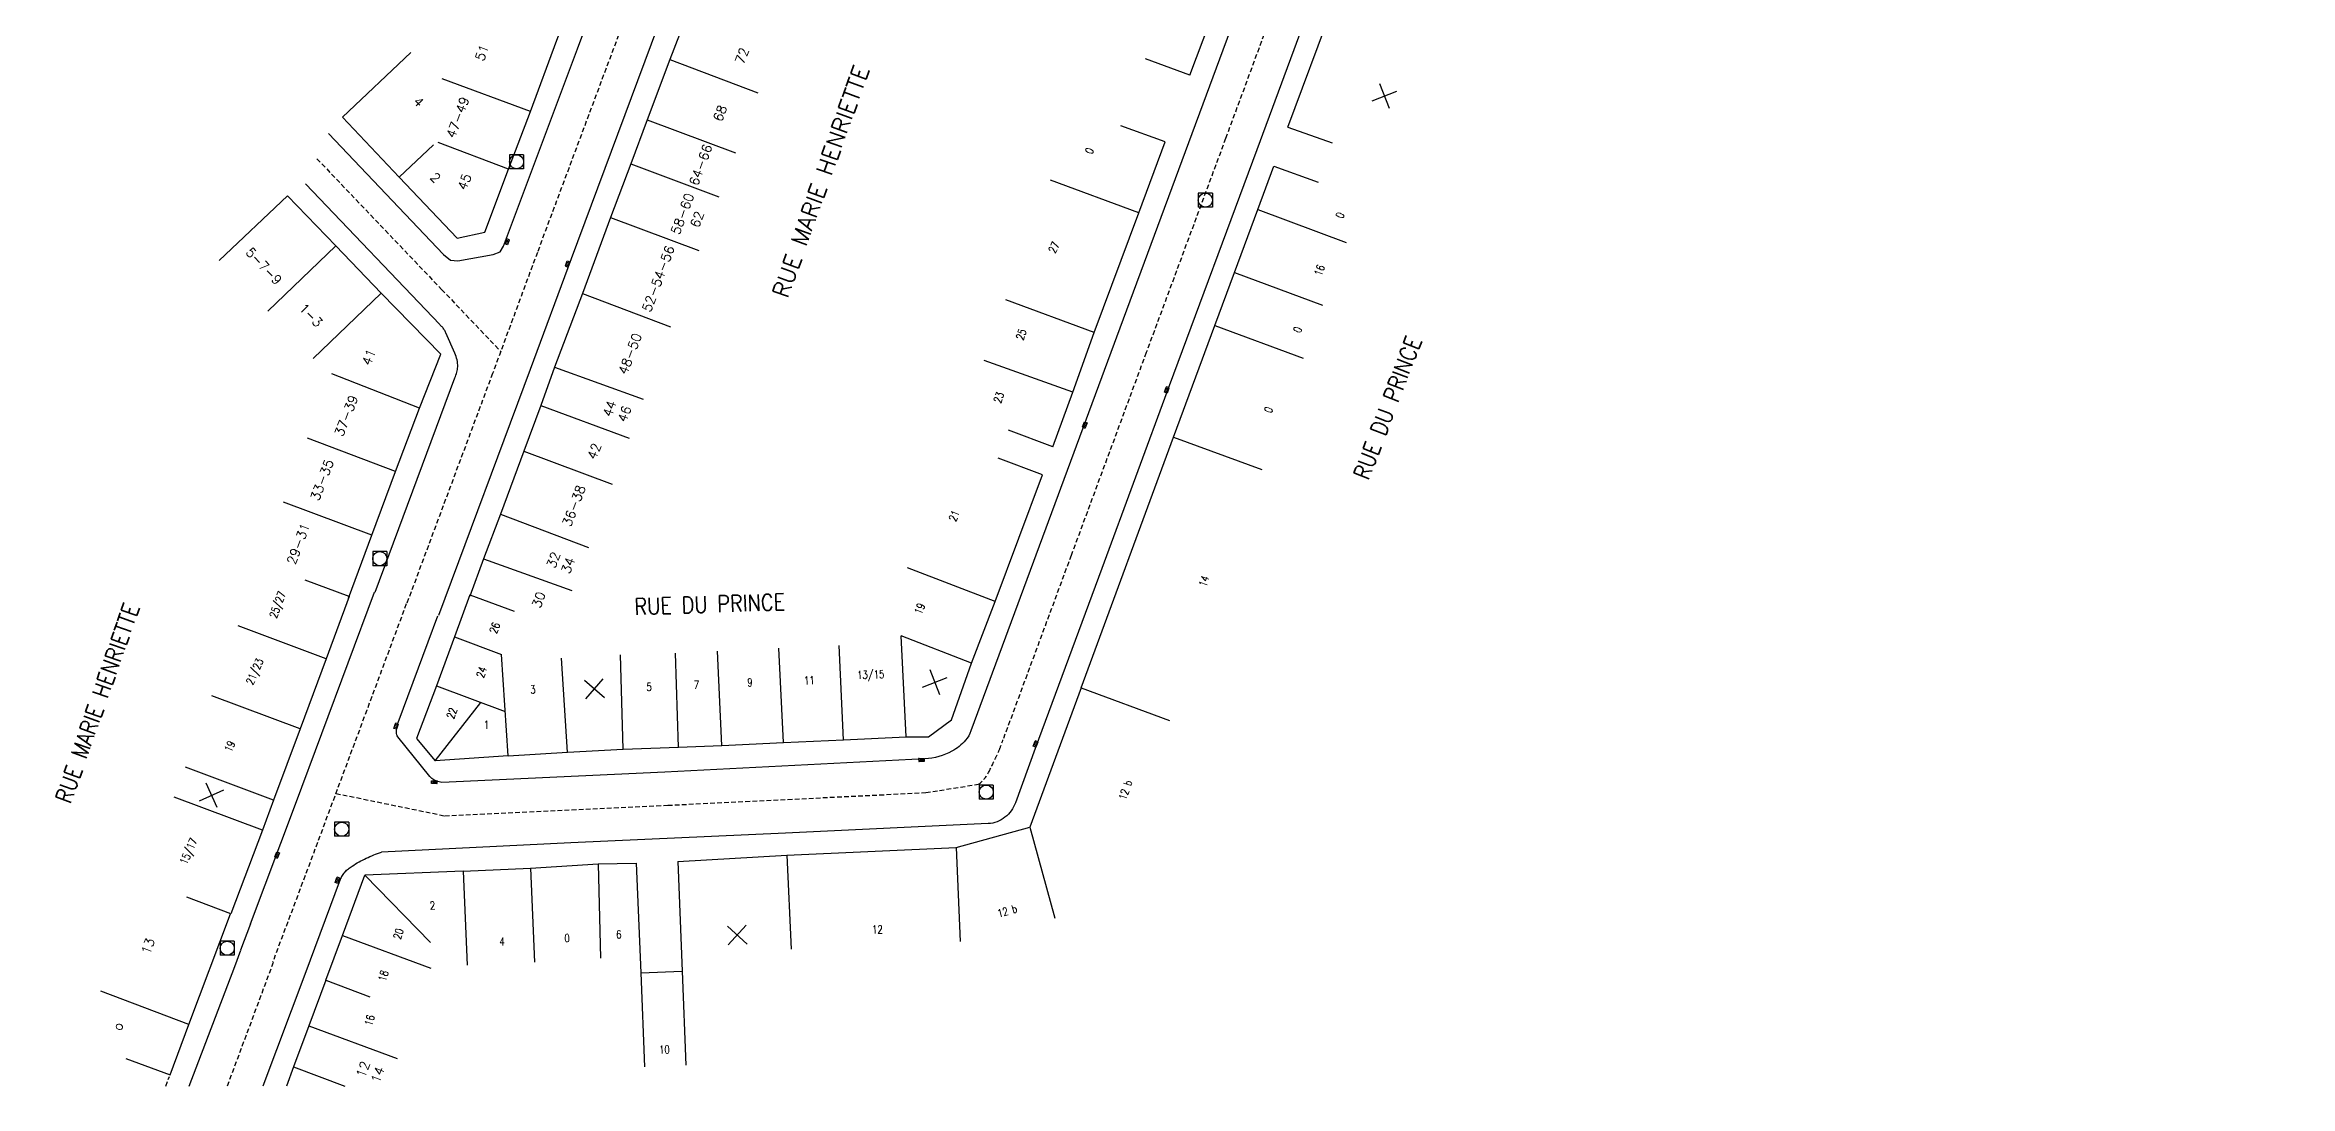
# Model space of a CAD drawing. Header units: millimetres. Extents: x 256000 to 257000, y 144000 to 145001.
# Drawn here: x 256519 to 256757.5, y 144000 to 144110.5 of the extents above; entities that cross this region are included whole.
import ezdxf
from ezdxf.enums import TextEntityAlignment as Align

# ---------------------------------------------------------------- set-up
doc = ezdxf.new("R2010")
doc.units = ezdxf.units.MM
doc.linetypes.add('DASHED', pattern=[0.75, 0.5, -0.25])
doc.layers.get('0').update_dxf_attribs({"linetype": 'CONTINUOUS'})
for name, color, linetype in [('W0001', 6, 'DASHED'), ('W0008', 7, 'CONTINUOUS'), ('W0100', 7, 'CONTINUOUS'), ('W0112', 1, 'DASHED'), ('W0400', 7, 'CONTINUOUS'), ('W0420', 7, 'CONTINUOUS'), ('W0989', 7, 'CONTINUOUS'), ('W0991', 7, 'CONTINUOUS'), ('W1102', 7, 'CONTINUOUS')]:
    doc.layers.add(name, color=color, linetype=linetype)
doc.styles.get("Standard").update_dxf_attribs({"font": 'romans.shx', "width": 0.85})

# ---------------------------------------------------------------- blocks, each defined once
blk = doc.blocks.new('T400')
for p, q in [((-0.15, 0.3), (0.15, 0.3)), ((-0.15, -0.25), (-0.15, 0.3)), ((-0.15, 0.15), (0.15, 0.15)), ((-0.15, 0), (0.15, 0)), ((0.15, 0.3), (0.15, -0.25)), ((-0.15, -0.15), (0.15, -0.15)), ((-0.15, -0.25), (-0.15, -0.3)), ((-0.15, -0.3), (0.15, -0.3)), ((0.15, -0.3), (0.15, -0.25))]:
    blk.add_line(p, q)
blk = doc.blocks.new('t991o')
at = {"color": 0, "linetype": 'Continuous'}
for p, q in [((-1, 1), (1, -1)), ((-1, -1), (1, 1))]:
    blk.add_line(p, q, dxfattribs=at)
blk = doc.blocks.new('T420')
for p, q in [((0.75, 0.75), (-0.75, 0.75)), ((-0.75, 0.75), (-0.75, -0.75)), ((0.75, 0.75), (0.75, -0.75)), ((0.75, -0.75), (-0.75, -0.75))]:
    blk.add_line(p, q)
blk.add_ellipse((0, 0), major_axis=(-0.53, 0.53), ratio=1, start_param=3.926991, end_param=10.210176)

msp = doc.modelspace()

# ---------------------------------------------------------------- linework, layer by layer
at = {"layer": 'W0001'}
for points in [[(256295.03, 144586.36, -0.000002), (256297.34, 144577.54, 0.000001), (256299.64, 144568.73, 0.000219)], [(256620.76, 144036.76, -0.023959), (256620.39, 144035.73, -0.023484), (256619.93, 144034.73, -0.011426), (256619.24, 144033.3, -0.128777), (256618.16, 144032.04)]]:
    msp.add_lwpolyline(points, format="xyb", dxfattribs=at)
for points in [[(256703.45, 144258.86), (256693.22, 144231.4), (256684.49, 144208.25), (256672.9, 144177.41), (256662.95, 144150.65), (256655.12, 144129.55), (256649.26, 144113.72), (256644.41, 144100.59), (256635.98, 144077.86), (256628.01, 144056.34), (256620.76, 144036.76)], [(256607.02, 144183.92), (256606.85, 144183.47), (256604.69, 144177.69), (256593.32, 144147.38), (256571.31, 144088.5), (256567.42, 144077.98), (256566.55, 144075.64), (256557.42, 144051.17)], [(256547.9, 144098.44), (256561.14, 144084.57), (256567.42, 144077.98), (256567.42, 144077.98)], [(256557.39, 144051.18), (256553.19, 144039.9), (256546.91, 144023.04), (256543.19, 144013.14)], [(256549.9, 144031.07), (256561.47, 144028.69), (256585.16, 144029.81), (256612.56, 144031.15), (256618.16, 144032.04)], [(256543.25, 144013.12), (256538.37, 144000)]]:
    msp.add_lwpolyline(points, dxfattribs=at)
at = {"layer": 'W0008'}
for p, q in [((256559.72, 144047.15), (256560.75, 144049.93)), ((256624.17, 144035.82), (256622.08, 144030.07)), ((256540.84, 144017.23), (256539.79, 144014.43))]:
    msp.add_line(p, q, dxfattribs=at)
for points in [[(256345.12, 144420.41, 0.000002), (256349.62, 144406.3, 0.000003), (256352.75, 144396.5, 0.00002)], [(256619.74, 144183.35), (256642.78, 144174.54), (256660.86, 144167.64, -0.048231), (256661.76, 144167.2, -0.061675), (256662.54, 144166.57, -0.056096), (256663.15, 144165.8, -0.076373), (256663.53, 144164.89, -0.072867), (256663.67, 144163.4, -0.075702), (256663.37, 144161.94), (256654.43, 144137.85), (256645.98, 144115.02), (256633.54, 144081.4), (256617.35, 144037.71)], [(256554.07, 144052.42), (256562.56, 144075.2, 0.022), (256562.75, 144075.77, 0.0531), (256562.85, 144076.35, 0.0715), (256562.78, 144077.09, 0.0454), (256562.54, 144077.8), (256561.6, 144079.95, 0.0118), (256561.52, 144080.13, 0.0272), (256561.42, 144080.29, 0.0455), (256561.2, 144080.58, 0.0032), (256560.94, 144080.84), (256546.67, 144095.77), (256546.67, 144095.77)], [(256560.33, 144032.5, -0.09117), (256559.88, 144032.86), (256556.48, 144037.08, -0.160539), (256556.36, 144037.53, -0.053001), (256556.39, 144038.06, -0.048896), (256556.52, 144038.58), (256559.72, 144047.15)], [(256617.35, 144037.71, -0.095091), (256616.8, 144036.72, -0.095091), (256615.34, 144035.54)], [(256615.34, 144035.54, -0.106693), (256612.47, 144034.74), (256584.86, 144033.33), (256561.17, 144032.22)], [(256561.17, 144032.22, -0.035243), (256560.89, 144032.28, -0.035243), (256560.33, 144032.5)], [(256622.08, 144030.07, -0.147611), (256620.98, 144028.54, -0.152768), (256619.19, 144027.86), (256597.67, 144026.85), (256574.88, 144025.82), (256554.75, 144024.83)], [(256550.88, 144022.74, -0.03142), (256551.24, 144023.07, -0.030797), (256551.63, 144023.35, -0.03142), (256553.14, 144024.19, -0.030797), (256554.75, 144024.83)], [(256550.88, 144022.74, 0.033913), (256550.59, 144022.36, 0.058864), (256550.36, 144021.94), (256546.6, 144011.85)]]:
    msp.add_lwpolyline(points, format="xyb", dxfattribs=at)
for points in [[(256549.13, 144101.12), (256561.34, 144088.29), (256562.08, 144087.69), (256562.87, 144087.59), (256566.63, 144088.27), (256567.36, 144088.57), (256567.73, 144089.17), (256575.58, 144110.11), (256588.34, 144144.27), (256599.43, 144173.8), (256599.86, 144174.95), (256599.9, 144175.33), (256599.85, 144175.82), (256599.24, 144178.27), (256598.96, 144178.99), (256598.3, 144179.68), (256586.87, 144187.27), (256585.38, 144187.6), (256583.97, 144186.86), (256577.65, 144180.88), (256569.84, 144173.49), (256569.84, 144173.49)], [(256676.43, 144176.64), (256666.19, 144149.2), (256658.1, 144127.46), (256647.73, 144099.38), (256638.42, 144074.32), (256631.25, 144054.96), (256624.17, 144035.82)], [(256605.47, 144169.64), (256598.3, 144150.48), (256583.39, 144110.62), (256574.89, 144087.82), (256570.55, 144076.08), (256560.8, 144049.96)], [(256540.84, 144017.23), (256545.64, 144029.91), (256554.03, 144052.43)], [(256534.34, 144000), (256539.19, 144012.71), (256539.83, 144014.42)], [(256546.6, 144011.85), (256542.16, 144000)]]:
    msp.add_lwpolyline(points, dxfattribs=at)
at = {"layer": 'W0100'}
for p, q in [((256640.6, 144107.31), (256635.91, 144109.03)), ((256637.98, 144100.22), (256633.29, 144101.95)), ((256651.01, 144101.79), (256655.72, 144100.13)), ((256649.53, 144097.64), (256654.25, 144095.97)), ((256626.05, 144067.87), (256621.36, 144069.61)), ((256624.95, 144064.9), (256620.26, 144066.64)), ((256551.33, 144051.96), (256546.64, 144053.69)), ((256564.15, 144052.15), (256568.85, 144050.43)), ((256629.07, 144042.27), (256623.61, 144027.48)), ((256568.2, 144035.05), (256560.45, 144034.51)), ((256563.43, 144022.82), (256552.99, 144022.39)), ((256581.82, 144023.67), (256582.29, 144012.03)), ((256586.22, 144023.84), (256586.69, 144012.21)), ((256538.76, 144018.28), (256534.08, 144020.05)), ((256582.29, 144012.03), (256586.69, 144012.21)), ((256548.85, 144011.24), (256553.53, 144009.49))]:
    msp.add_line(p, q, dxfattribs=at)
for points in [[(256550.62, 144102.84), (256556.65, 144096.47), (256562.79, 144090.01), (256565.73, 144090.63), (256568.26, 144097.34), (256570.59, 144103.47), (256573.38, 144111.02), (256575.72, 144117.27), (256578.03, 144123.47), (256580.42, 144129.86), (256577.61, 144130.91), (256581.56, 144141.52), (256584.37, 144140.47), (256586.84, 144147.04), (256589.02, 144152.93), (256591.27, 144158.99), (256593.64, 144165.37), (256595.79, 144171.05), (256598, 144176.86), (256591.81, 144181.11), (256585.69, 144185.11), (256580.96, 144180.65), (256571.51, 144171.73), (256571.51, 144171.73)], [(256640.6, 144107.31), (256650.51, 144133.62), (256656.74, 144150.38), (256661.35, 144162.7), (256660.06, 144165.49), (256652.35, 144168.31), (256639.21, 144173.37), (256622.32, 144179.86)], [(256651.01, 144101.79), (256655.81, 144114.61), (256657.93, 144120.25), (256660.3, 144126.82), (256662.5, 144132.36), (256666.61, 144143.88), (256670.15, 144153.18), (256670.8, 144154.92), (256672.85, 144160.58), (256675.64, 144168.04), (256678.78, 144176.34)], [(256607.54, 144168.6), (256605.06, 144161.97), (256600.85, 144150.63), (256598.41, 144143.99), (256596.13, 144137.95), (256593.6, 144131.13), (256591.36, 144125), (256589.47, 144119.87), (256587.6, 144114.75), (256585.39, 144108.97), (256582.96, 144102.56), (256581.23, 144097.91), (256579.09, 144092.19), (256576.09, 144084.13), (256573.12, 144076.3), (256571.67, 144072.24), (256569.89, 144067.4), (256567.38, 144060.72), (256565.58, 144055.98), (256564.15, 144051.99)], [(256626.05, 144067.87), (256628.17, 144073.65), (256630.45, 144079.98), (256635.18, 144092.7), (256637.98, 144100.22)], [(256629.07, 144042.27), (256638.89, 144068.9), (256643.26, 144080.73), (256645.34, 144086.36), (256647.84, 144093.04), (256649.53, 144097.64)], [(256551.24, 144051.78), (256553.72, 144058.47), (256556.25, 144065.25), (256558.79, 144071.95), (256561.05, 144077.68), (256554.71, 144084.16), (256549.9, 144089.2), (256544.79, 144094.51), (256544.79, 144094.51)], [(256617.43, 144044.89), (256619.95, 144051.43), (256624.95, 144064.9)], [(256551.33, 144051.96), (256548.89, 144045.35), (256546.11, 144037.92), (256543.3, 144030.35), (256542.11, 144027.16), (256538.76, 144018.28)], [(256564.15, 144052.15), (256562.52, 144047.68), (256560.59, 144042.47), (256558.49, 144036.91), (256560.45, 144034.51)], [(256568.2, 144035.05), (256574.51, 144035.46), (256580.43, 144035.78), (256586.3, 144035.96), (256590.92, 144036.16), (256597.46, 144036.48), (256603.84, 144036.77), (256610.47, 144037.08), (256612.86, 144037.09), (256615.3, 144038.89), (256617.43, 144044.89)], [(256586.22, 144023.84), (256597.82, 144024.51), (256615.78, 144025.32), (256623.61, 144027.48)], [(256548.85, 144011.24), (256550.62, 144015.99), (256552.99, 144022.39)], [(256563.43, 144022.82), (256570.57, 144023.13), (256577.78, 144023.58), (256581.82, 144023.67)], [(256527.62, 144002.93), (256532.31, 144001.2), (256534.31, 144006.54), (256538.73, 144018.28)], [(256548.86, 144011.23), (256547.04, 144006.39), (256545.42, 144002.03), (256544.66, 144000)]]:
    msp.add_lwpolyline(points, dxfattribs=at)
at = {"layer": 'W0112'}
msp.add_line((256531.85, 144000), (256532.23, 144001.02), dxfattribs=at)
at = {"layer": 'W1102'}
for p, q in [((256550.62, 144102.84), (256557.87, 144109.73)), ((256585.39, 144108.97), (256594.74, 144105.42)), ((256570.59, 144103.47), (256561.21, 144106.93)), ((256582.96, 144102.56), (256592.34, 144099.07)), ((256556.65, 144096.47), (256560.27, 144099.92)), ((256568.26, 144097.34), (256560.78, 144100.17)), ((256581.23, 144097.91), (256590.6, 144094.41)), ((256635.18, 144092.7), (256625.81, 144096.18)), ((256544.79, 144094.51), (256537.53, 144087.63)), ((256579.09, 144092.19), (256588.46, 144088.69)), ((256647.84, 144093.04), (256657.2, 144089.54)), ((256549.9, 144089.2), (256542.69, 144082.27)), ((256645.34, 144086.36), (256654.72, 144082.9)), ((256554.71, 144084.16), (256547.49, 144077.25)), ((256576.09, 144084.13), (256585.44, 144080.59)), ((256630.45, 144079.98), (256621.08, 144083.46)), ((256643.26, 144080.73), (256652.64, 144077.27)), ((256628.17, 144073.65), (256618.77, 144077.04)), ((256558.79, 144071.95), (256549.49, 144075.61)), ((256573.12, 144076.3), (256582.54, 144072.93)), ((256571.67, 144072.24), (256581.05, 144068.78)), ((256556.25, 144065.25), (256546.9, 144068.79)), ((256569.89, 144067.4), (256579.25, 144063.88)), ((256638.89, 144068.9), (256648.27, 144065.44)), ((256553.72, 144058.47), (256544.35, 144061.97)), ((256567.38, 144060.72), (256576.73, 144057.17)), ((256565.58, 144055.98), (256574.99, 144052.6)), ((256619.95, 144051.43), (256610.62, 144055.02)), ((256548.89, 144045.35), (256539.53, 144048.86)), ((256562.52, 144047.68), (256567.51, 144045.83)), ((256568.2, 144035.05), (256567.51, 144045.83)), ((256580.43, 144035.78), (256580.13, 144045.78)), ((256586.3, 144035.96), (256586, 144045.95)), ((256590.92, 144036.16), (256590.44, 144046.15)), ((256597.46, 144036.48), (256596.97, 144046.47)), ((256603.84, 144036.77), (256603.37, 144046.76)), ((256617.43, 144044.89), (256609.96, 144047.78)), ((256610.47, 144037.08), (256609.96, 144047.78)), ((256574.51, 144035.46), (256573.87, 144045.44)), ((256546.11, 144037.92), (256536.75, 144041.43)), ((256560.59, 144042.47), (256567.9, 144039.76)), ((256629.07, 144042.27), (256638.45, 144038.81)), ((256560.45, 144034.51), (256565.3, 144040.72)), ((256543.3, 144030.35), (256533.94, 144033.85)), ((256542.11, 144027.16), (256532.74, 144030.66)), ((256623.61, 144027.48), (256626.27, 144017.84)), ((256597.82, 144024.51), (256598.27, 144014.52)), ((256615.78, 144025.32), (256616.23, 144015.33)), ((256552.99, 144022.39), (256559.97, 144015.23)), ((256563.43, 144022.82), (256563.84, 144012.84)), ((256570.57, 144023.13), (256571, 144013.14)), ((256577.78, 144023.58), (256578.01, 144013.58)), ((256550.62, 144015.99), (256559.99, 144012.5)), ((256586.69, 144012.21), (256587.09, 144002.21)), ((256534.31, 144006.54), (256524.96, 144010.06)), ((256582.29, 144012.03), (256582.69, 144002.04)), ((256547.04, 144006.39), (256556.41, 144002.91)), ((256545.42, 144002.03), (256550.88, 144000))]:
    msp.add_line(p, q, dxfattribs=at)

# ---------------------------------------------------------------- block references
at = {"layer": 'W0400'}
for p, rotation in [((256568.09, 144089.62), 159.4533), ((256574.53, 144087.26), 339.7115), ((256638.16, 144073.9), 159.4571945199442), ((256629.46, 144070.17), 338.1779938898163), ((256556.3, 144038.21), 162.0122043639059), ((256624.23, 144036.32), 160.473362743902), ((256612.11, 144034.61), 270.8103149737956), ((256560.38, 144032.27), 90), ((256543.67, 144024.53), 338.8406042015776), ((256550.08, 144021.84), 160.7518432167417)]:
    msp.add_blockref('T400', p, dxfattribs=dict(at, rotation=rotation))
at = {"layer": 'W0420'}
for p in [(256569.1, 144098.12), (256642.26, 144094.05), (256554.57, 144055.99), (256618.99, 144031.21), (256550.53, 144027.27), (256538.37, 144014.63)]:
    msp.add_blockref('T420', p, dxfattribs=at)
at = {"layer": 'W0991'}
for p, rotation in [((256661.3, 144105.09), 66.51926878950039), ((256577.38, 144042.17), 4.632470164000099), ((256613.54, 144042.86), 66.51928427111156), ((256536.72, 144030.87), 68.99347931681365), ((256592.54, 144016.03), 2.70738635538831)]:
    msp.add_blockref('t991o', p, dxfattribs=dict(at, rotation=rotation))

# ---------------------------------------------------------------- texts
at = {"layer": 'W0989'}
msp.add_text('RUE MARIE HENRIETTE', height=1.75, rotation=70.304, dxfattribs=at).set_placement((256601.42, 144096.03), align=Align.MIDDLE)
at = {"layer": 'W0989', "width": 0.857143}
for s, rotation, p in [('RUE DU PRINCE', 69.0638, (256661.61, 144072.01)), ('RUE MARIE HENRIETTE', 70.641, (256524.58, 144040.66)), ('RUE DU PRINCE', 1.8585, (256589.62, 144051.15))]:
    msp.add_text(s, height=1.75, rotation=rotation, dxfattribs=at).set_placement(p, align=Align.MIDDLE)
at = {"layer": 'W0991'}
for s, rotation, p in [('51', 69.4903, (256565.43, 144109.7)), ('72', 69.1427, (256593.04, 144109.37)), ('4', 313.5053, (256558.71, 144104.48)), ('47-49', 69.7237, (256562.86, 144102.83)), ('68', 69.1427, (256590.72, 144103.27)), ('64-66', 69.5996, (256588.66, 144097.79)), ('2', 313.5053, (256560.49, 144096.43)), ('45', 69.2308, (256563.57, 144096)), ('58-60', 69.504, (256586.72, 144092.6)), ('62', 69.504, (256588.28, 144092.01)), ('5-7-9', 313.5044, (256542.27, 144087.04)), ('52-54-56', 69.531, (256584.15, 144085.71)), ('1-3', 313.8709, (256547.26, 144081.83)), ('48-50', 69.2669, (256581.15, 144077.74)), ('41', 68.5041, (256553.41, 144077.38)), ('37-39', 68.5041, (256551.01, 144071.16)), ('44', 70.3451, (256578.99, 144071.91)), ('46', 70.3451, (256580.56, 144071.35)), ('42', 69.7619, (256577.35, 144067.4)), ('33-35', 69.2404, (256548.44, 144064.34)), ('36-38', 69.4027, (256575.19, 144061.6)), ('29-31', 69.5521, (256545.92, 144057.57)), ('32', 69.2046, (256573.02, 144055.86)), ('34', 69.2046, (256574.58, 144055.27)), ('30', 70.2761, (256571.45, 144051.62)), ('13', 69.5694, (256529.96, 144014.85)), ('o', 69.3817, (256526.76, 144006.34)), ('12', 69.6457, (256552.79, 144001.78)), ('14', 69.6457, (256554.36, 144001.2))]:
    msp.add_text(s, height=1, rotation=rotation, dxfattribs=at).set_placement(p, align=Align.MIDDLE)
at = {"layer": 'W0991', "width": 0.776471}
for s, rotation, p in [('0', 69.5667, (256629.95, 144099.28)), ('0', 69.7467, (256656.57, 144092.44)), ('27', 64.2216, (256626.18, 144089.02)), ('16', 71.0784, (256654.39, 144086.6)), ('25', 69.7358, (256622.7, 144079.79)), ('0', 69.7539, (256652.06, 144080.29)), ('23', 70.1927, (256620.32, 144073.1)), ('0', 69.7107, (256648.97, 144071.78)), ('21', 67.1691, (256615.58, 144060.54)), ('14', 71.2089, (256642.12, 144053.6)), ('25/27', 69.9283, (256543.77, 144051.08)), ('19', 67.7429, (256611.92, 144050.68)), ('26', 69.6648, (256566.78, 144048.64)), ('21/23', 66.2983, (256541.34, 144043.99)), ('24', 70.7111, (256565.38, 144043.93)), ('9', 1.0586, (256593.89, 144042.85)), ('11', 2.1974, (256600.19, 144043.07)), ('13/15', 1.4591, (256606.72, 144043.62)), ('3', 5.2753, (256570.84, 144042.11)), ('5', 1.3273, (256583.18, 144042.38)), ('7', 359.3062, (256588.21, 144042.59)), ('22', 70.6022, (256562.22, 144039.58)), ('1', 0.8529, (256565.91, 144038.35)), ('19', 65.3265, (256538.64, 144036.06)), ('12 b', 71.0357, (256633.77, 144031.43)), ('15/17', 66.2853, (256534.32, 144024.9)), ('2', 4.2654, (256560.18, 144019.18)), ('12', 0.9829, (256607.43, 144016.63)), ('12 b', 16.0648, (256621.22, 144018.58)), ('20', 73.387, (256556.55, 144016.16)), ('4', 359.8729, (256567.57, 144015.34)), ('0', 3.531, (256574.47, 144015.72)), ('6', 1.0173, (256579.96, 144016.1)), ('18', 74.9845, (256554.96, 144011.71)), ('16', 74.9845, (256553.5, 144006.98)), ('10', 1.0661, (256584.81, 144003.88))]:
    msp.add_text(s, height=0.85, rotation=rotation, dxfattribs=at).set_placement(p, align=Align.MIDDLE)

doc.saveas('drawing.dxf')
